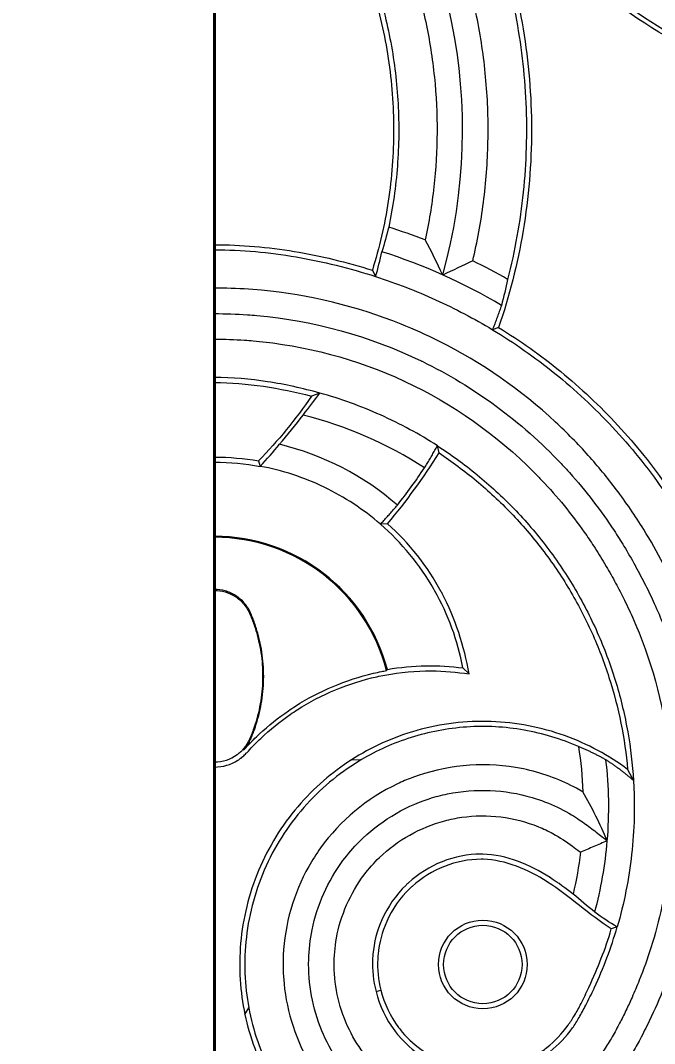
# Model space of a CAD drawing. Header units: millimetres. Extents: x 0 to 2376, y 0 to 1680.
# Drawn here: x 805 to 929.2, y 691.1 to 891.4 of the extents above; entities that cross this region are included whole.
import ezdxf

# ---------------------------------------------------------------- set-up
doc = ezdxf.new("R2010")
doc.units = ezdxf.units.MM
doc.layers.get('0').update_dxf_attribs({"lineweight": 35})
doc.layers.add('Архио', color=252, linetype='Continuous', lineweight=40)
doc.layers.add('Размеры', color=5, linetype='Continuous', lineweight=9)
doc.styles.add('Размер', font='arial.ttf', dxfattribs={"width": 0.8})
doc.dimstyles.new('M 1-1_h36_(M 1-8)', dxfattribs={"dimscale": 2, "dimtxt": 32, "dimasz": 25, "dimexe": 10, "dimexo": 5, "dimgap": 5, "dimtad": 1, "dimdec": 0, "dimtxsty": 'Размер', "dimblk": 'OBLIQUE', "dimcen": 2.5, "dimadec": 0, "dimazin": 0, "dimtfac": 1, "dimtdec": 0, "dimtmove": 0, "dimatfit": 3, "dimfxl": 0, "dimarcsym": 0})

# ---------------------------------------------------------------- blocks, each defined once
blk = doc.blocks.new('_Oblique')
at = {"color": 0, "linetype": 'ByBlock', "lineweight": -2}
blk.add_line((-0.5, -0.5), (0.5, 0.5), dxfattribs=at)
blk = doc.blocks.new('*D58')
at = {"layer": 'Defpoints', "color": 0, "transparency": 16777216}
for p in [(723, 1170), (843, 1170), (843, 630)]:
    blk.add_point(p, dxfattribs=at)
at = {"layer": 'Размеры', "color": 0, "lineweight": -2, "transparency": 16777216}
for p, q in [((833, 1170), (703, 1170)), ((723, 630), (723, 1170)), ((833, 630), (703, 630))]:
    blk.add_line(p, q, dxfattribs=at)
at = {"layer": 'Размеры', "color": 0, "lineweight": -2, "transparency": 16777216, "xscale": 50, "yscale": 50, "zscale": 50}
for p, rotation in [((723, 1170), 90), ((723, 630), 270)]:
    blk.add_blockref('_Oblique', p, dxfattribs=dict(at, rotation=rotation))
at = {"layer": 'Размеры', "color": 0, "transparency": 16777216, "insert": (680.32, 900), "char_height": 64, "attachment_point": 5, "rotation": 90, "style": 'Размер'}
blk.add_mtext('540', dxfattribs=at)

msp = doc.modelspace()

# ---------------------------------------------------------------- linework, layer by layer
at = {"layer": 'Архио'}
msp.add_line((843, 630), (843, 1170), dxfattribs=at)
at = {"layer": 'Размеры', "linetype": 'Continuous', "lineweight": 15}
for p, q in [((873.91, 842.51), (874.56, 841.26)), ((898.65, 831.28), (897.44, 830.85)), ((863.61, 818.44), (862, 817.84)), ((886.97, 806.71), (886.66, 808.11)), ((851.61, 805.17), (851.96, 804.09)), ((876.89, 792.86), (875.49, 792.76)), ((876.7, 764.09), (876.85, 764.32)), ((892.9, 763.44), (891.66, 764.62)), ((848.74, 748.56), (848.71, 748.58)), ((869.85, 746.63), (871.82, 746.67)), ((923.89, 744.75), (925.06, 742.57)), ((921.86, 713.89), (920.7, 713.49)), ((874.63, 701.23), (875.57, 701.53)), ((848.96, 696.75), (849.72, 698.06))]:
    msp.add_line(p, q, dxfattribs=at)
for radius in [8.68, 7.68]:
    msp.add_circle((895.55, 706.54), radius, dxfattribs=at)
for centre, radius, start, end in [((785.46, 870), 106.12, 344.4579, 38.678), ((841.12, 737.41), 114.1, 59.3994, 72.3158), ((841.12, 737.41), 79.1, 57.0602, 75.9355), ((843, 755.38), 54.53, 48.9372, 76.5258), ((843, 755.38), 35.01, 14.7919, 90), ((843, 755.38), 34.81, 14.4891, 90)]:
    msp.add_arc(centre, radius, start, end, dxfattribs=at)
for points, knots in [([(893.58, 844.33), (894.47, 848.07), (895.17, 851.9), (896.17, 859.68), (896.47, 863.63), (896.64, 871.59), (896.52, 875.59), (895.82, 883.59), (895.26, 887.59), (893.7, 895.49), (892.7, 899.4), (890.3, 907.06), (888.89, 910.82), (885.71, 918.11), (883.93, 921.65), (880.04, 928.47), (877.93, 931.75), (875.69, 934.87)], [0, 0, 0, 0, 0.125, 0.125, 0.25, 0.25, 0.375, 0.375, 0.5, 0.5, 0.625, 0.625, 0.75, 0.75, 0.875, 0.875, 1, 1, 1, 1]), ([(866.81, 930.06), (868.88, 927.26), (870.83, 924.32), (874.43, 918.2), (876.08, 915.02), (879.05, 908.46), (880.37, 905.09), (882.64, 898.19), (883.6, 894.67), (885.12, 887.55), (885.68, 883.95), (886.43, 876.72), (886.6, 873.1), (886.57, 865.91), (886.36, 862.34), (885.57, 855.29), (885, 851.82), (884.26, 848.42)], [0, 0, 0, 0, 0.125, 0.125, 0.25, 0.25, 0.375, 0.375, 0.5, 0.5, 0.625, 0.625, 0.75, 0.75, 0.875, 0.875, 1, 1, 1, 1]), ([(897.44, 909.15), (899.31, 903.8), (900.82, 898.24), (903.02, 886.88), (903.71, 881.09), (904.23, 869.43), (904.05, 863.57), (902.85, 851.99), (901.83, 846.27), (900.41, 840.7)], [0, 0, 0, 0, 0.25, 0.25, 0.5, 0.5, 0.75, 0.75, 1, 1, 1, 1]), ([(898.65, 908.72), (900.73, 902.61), (902.35, 896.25), (904.53, 883.26), (905.08, 876.63), (905.08, 863.37), (904.53, 856.74), (902.35, 843.75), (900.73, 837.39), (898.65, 831.28)], [0, 0, 0, 0, 0.25, 0.25, 0.5, 0.5, 0.75, 0.75, 1, 1, 1, 1]), ([(963.58, 875.83), (961.5, 876.26), (950.78, 878.83), (932.54, 886.44), (918.34, 896.88), (912.06, 902.75)], [0, 0, 0, 0, 6.387636, 33.119613, 58.8947, 58.8947, 58.8947, 58.8947]), ([(874.56, 898.74), (875.78, 894.97), (876.77, 891.09), (878.24, 883.17), (878.73, 879.14), (879.17, 871.04), (879.12, 866.97), (878.51, 858.88), (877.94, 854.87), (877.12, 850.94)], [0, 0, 0, 0, 0.25, 0.25, 0.5, 0.5, 0.75, 0.75, 1, 1, 1, 1]), ([(873.91, 897.49), (875.27, 893.11), (876.32, 888.59), (877.73, 879.37), (878.08, 874.69), (878.08, 865.31), (877.73, 860.63), (876.32, 851.41), (875.27, 846.89), (873.91, 842.51)], [0, 0, 0, 0, 0.25, 0.25, 0.5, 0.5, 0.75, 0.75, 1, 1, 1, 1]), ([(843, 847.49), (848.22, 847.49), (853.45, 847.03), (863.81, 845.32), (868.93, 844.06), (873.91, 842.51)], [0, 0, 0, 0, 0.5, 0.5, 1, 1, 1, 1]), ([(843, 846.49), (848.33, 846.49), (853.69, 846.01), (864.26, 844.21), (869.49, 842.89), (874.56, 841.26)], [0, 0, 0, 0, 0.5, 0.5, 1, 1, 1, 1]), ([(874.56, 841.26), (878.55, 839.97), (882.48, 838.45), (890.13, 834.97), (893.85, 833.01), (897.44, 830.85)], [0, 0, 0, 0, 0.5, 0.5, 1, 1, 1, 1]), ([(915.15, 740.33), (914.74, 740.57), (914.16, 740.9), (910.46, 742.86), (906.44, 744.29), (895.72, 746.3), (887.04, 745.43), (873.67, 739.78), (866.49, 733.76), (858.87, 721.86), (856.24, 712.58), (856.57, 698.92), (859.71, 689.41), (867.46, 678.5), (875.77, 672.13), (886.29, 668.26), (894.49, 667.21), (902.79, 667.92), (910.47, 670.17), (917.37, 673.87), (922.23, 677.91), (925.38, 681.31), (927.23, 683.7), (928.65, 685.83), (930.08, 688.22), (932.37, 692.64), (934.88, 698.09), (937.98, 706.28), (941.78, 719.87), (943.27, 736.05), (941.53, 756.42), (937.48, 771.09), (932.59, 781.74), (929.88, 786.97), (926.84, 792.29), (921.96, 799.41), (916.18, 806.44), (905.52, 817.32), (893.02, 825.99), (873.47, 834.81), (859.33, 838.22), (846.86, 838.96), (843.8, 839), (843, 839)], [29.569787, 29.569787, 29.569787, 29.569787, 31.016517, 31.577559, 42.132833, 43.671143, 64.29781, 67.413183, 87.204077, 91.516342, 109.763793, 115.351713, 132.421617, 139.085195, 155.337211, 163.178665, 172.553816, 179.953657, 188.057577, 196.42398, 203.312606, 206.939796, 210.32299, 212.372288, 214.617617, 218.674644, 227.292086, 232.595879, 244.934106, 269.608589, 280.941492, 306.145395, 314.950708, 316.075444, 323.807502, 333.315193, 341.943624, 351.081605, 378.975732, 387.115883, 415.363029, 422.168455, 424.561367, 424.561367, 424.561367, 424.561367]), ([(899.2, 835.62), (899.09, 835.3), (898.87, 834.65), (898.52, 833.7), (898.17, 832.74), (897.81, 831.79), (897.56, 831.16), (897.44, 830.85)], [0, 0, 0, 0, 0.200202, 0.400298, 0.600294, 0.800193, 1, 1, 1, 1]), ([(843, 834), (845.15, 834), (847.91, 833.9), (861.83, 832.8), (873.47, 829.59), (893.79, 819.75), (903.78, 812.38), (915.22, 799.94), (919.36, 794.54), (923.34, 788.25), (924.7, 785.89), (926.1, 783.35), (927.4, 780.9), (929.24, 777.06), (934.15, 765.48), (937.23, 752.11), (938.07, 731.04), (936.08, 716.58), (931.4, 702.73), (928.66, 696.44), (926.48, 692.14), (924.86, 689.18), (923.68, 687.37), (922.35, 685.54), (921.21, 684.15), (919.3, 682.14), (916.68, 679.74), (912.04, 676.51), (905.86, 673.85), (898.8, 672.43), (891.3, 672.45), (883.56, 674.29), (874.69, 678.92), (867.99, 685.59), (862.63, 695.74), (860.95, 704.71), (862.3, 716.37), (865.85, 724.41), (873.73, 733.53), (880.99, 738.02), (892.83, 741.11), (901.03, 740.78), (908.96, 737.98), (912.02, 736.44), (914.79, 734.69), (916.86, 733.16), (918.65, 731.75), (919.67, 730.96), (919.93, 730.76)], [27.493216, 27.493216, 27.493216, 27.493216, 33.941094, 35.785431, 69.373207, 69.569433, 103.556185, 105.965271, 120.296971, 123.916019, 128.283563, 128.472353, 132.610368, 136.600213, 141.249789, 170.325995, 177.292299, 204.491067, 213.688049, 221.08614, 225.050352, 228.173254, 231.189122, 231.521379, 234.971766, 236.553603, 239.857862, 245.602736, 253.462156, 259.913688, 267.123157, 275.805703, 283.588053, 296.958245, 303.615758, 317.872849, 323.74177, 338.696894, 343.608487, 359.840826, 363.562401, 380.300502, 383.733993, 388.736369, 390.561565, 393.569772, 396.438934, 397.423632, 397.423632, 397.423632, 397.423632]), ([(897.44, 830.85), (901.63, 828.32), (905.73, 825.46), (913.62, 819.09), (917.4, 815.58), (924.49, 807.97), (927.8, 803.87), (933.82, 795.18), (936.52, 790.6), (941.24, 781.08), (943.25, 776.14), (946.51, 766.09), (947.77, 760.98), (949.53, 750.72), (950.03, 745.59), (950.32, 735.46), (950.11, 730.46), (949.58, 725.59)], [0, 0, 0, 0, 0.125, 0.125, 0.25, 0.25, 0.375, 0.375, 0.5, 0.5, 0.625, 0.625, 0.75, 0.75, 0.875, 0.875, 1, 1, 1, 1]), ([(898.65, 831.28), (902.81, 828.73), (906.89, 825.85), (914.72, 819.44), (918.48, 815.92), (925.52, 808.3), (928.8, 804.2), (934.78, 795.52), (937.47, 790.95), (942.16, 781.45), (944.16, 776.54), (947.43, 766.52), (948.69, 761.42), (950.47, 751.2), (950.99, 746.08), (951.32, 735.97), (951.14, 730.98), (950.64, 726.12)], [0, 0, 0, 0, 0.125, 0.125, 0.25, 0.25, 0.375, 0.375, 0.5, 0.5, 0.625, 0.625, 0.75, 0.75, 0.875, 0.875, 1, 1, 1, 1]), ([(843, 829), (844.97, 829), (847.5, 828.91), (860.24, 827.93), (870.9, 825.1), (889.63, 816.37), (898.89, 809.83), (909.66, 798.73), (913.6, 793.91), (917.42, 788.28), (918.73, 786.16), (920.09, 783.88), (921.34, 781.68), (923.15, 778.22), (928.07, 767.82), (931.43, 755.74), (933.21, 736.53), (932.16, 723.22), (928.73, 710.3), (926.61, 704.4), (924.89, 700.33), (923.6, 697.53), (922.71, 695.77), (921.75, 693.93), (920.97, 692.49), (919.65, 690.32), (917.75, 687.69), (914.15, 683.97), (909.02, 680.55), (902.85, 678.21), (896.07, 677.2), (888.82, 677.95), (880.24, 681.17), (873.59, 686.74), (867.97, 695.61), (866.07, 703.77), (866.94, 714.48), (870.2, 721.87), (877.49, 730.15), (884.32, 733.98), (895.3, 736.23), (902.79, 735.3), (909.74, 732.02), (912.36, 730.3), (914.09, 728.98), (914.6, 728.58), (914.68, 728.53)], [27.480247, 27.480247, 27.480247, 27.480247, 33.941094, 35.785431, 69.373207, 69.569433, 103.556185, 105.965271, 120.296971, 123.916019, 128.283563, 128.472353, 132.610368, 136.600213, 141.249789, 170.325995, 177.292299, 204.491067, 213.688049, 221.08614, 225.050352, 228.173254, 231.189122, 231.521379, 234.971766, 236.553603, 239.857862, 245.602736, 253.462156, 259.913688, 267.123157, 275.805703, 283.588053, 296.958245, 303.615758, 317.872849, 323.74177, 338.696894, 343.608487, 359.840826, 363.562401, 380.300502, 383.733993, 388.736369, 390.561565, 390.868921, 390.868921, 390.868921, 390.868921]), ([(863.61, 818.44), (860.27, 819.37), (856.85, 820.14), (849.95, 821.19), (846.47, 821.49), (843, 821.49)], [0, 0, 0, 0, 0.5, 0.5, 1, 1, 1, 1]), ([(843, 820.49), (846.2, 820.49), (849.4, 820.23), (855.76, 819.31), (858.91, 818.64), (862, 817.84)], [0, 0, 0, 0, 0.5, 0.5, 1, 1, 1, 1]), ([(886.66, 808.11), (883.12, 810.39), (879.39, 812.42), (871.66, 815.88), (867.67, 817.32), (863.61, 818.44)], [0, 0, 0, 0, 0.5, 0.5, 1, 1, 1, 1]), ([(884.13, 803.79), (884.3, 804.07), (884.65, 804.64), (885.16, 805.49), (885.66, 806.36), (886.17, 807.23), (886.5, 807.82), (886.66, 808.11)], [0, 0, 0, 0, 0.198017, 0.397044, 0.597063, 0.798055, 1, 1, 1, 1]), ([(886.66, 808.11), (889.32, 806.4), (891.92, 804.51), (896.93, 800.4), (899.35, 798.18), (903.93, 793.43), (906.1, 790.91), (910.13, 785.59), (911.99, 782.81), (915.37, 777.04), (916.89, 774.05), (919.55, 767.94), (920.7, 764.81), (922.6, 758.5), (923.36, 755.3), (924.49, 748.92), (924.86, 745.73), (925.06, 742.57)], [0, 0, 0, 0, 0.125, 0.125, 0.25, 0.25, 0.375, 0.375, 0.5, 0.5, 0.625, 0.625, 0.75, 0.75, 0.875, 0.875, 1, 1, 1, 1]), ([(886.97, 806.71), (889.48, 805.05), (891.93, 803.24), (896.65, 799.31), (898.92, 797.19), (903.24, 792.69), (905.29, 790.3), (909.11, 785.29), (910.89, 782.66), (914.12, 777.23), (915.59, 774.42), (918.18, 768.67), (919.3, 765.74), (921.21, 759.79), (921.99, 756.79), (923.2, 750.76), (923.63, 747.75), (923.89, 744.75)], [0, 0, 0, 0, 0.125, 0.125, 0.25, 0.25, 0.375, 0.375, 0.5, 0.5, 0.625, 0.625, 0.75, 0.75, 0.875, 0.875, 1, 1, 1, 1]), ([(875.49, 792.76), (873.85, 794.19), (872.1, 795.52), (868.41, 797.95), (866.48, 799.04), (862.49, 800.97), (860.43, 801.79), (856.23, 803.16), (854.1, 803.7), (851.96, 804.09)], [0, 0, 0, 0, 0.25, 0.25, 0.5, 0.5, 0.75, 0.75, 1, 1, 1, 1]), ([(875.49, 792.76), (875.72, 793.01), (876.18, 793.5), (876.85, 794.25), (877.52, 794.99), (878.17, 795.74), (878.6, 796.24), (878.82, 796.49)], [0, 0, 0, 0, 0.202014, 0.402987, 0.602953, 0.801946, 1, 1, 1, 1]), ([(891.66, 764.62), (890.65, 769.92), (888.73, 775.17), (883.27, 784.74), (879.65, 789.14), (875.49, 792.76)], [0, 0, 0, 0, 16.723612, 17.064784, 34.129568, 34.129568, 34.129568, 34.129568]), ([(892.9, 763.44), (891.86, 768.92), (890.13, 774.4), (884.8, 784.43), (881.11, 789.04), (876.89, 792.86)], [0, 0, 0, 0, 16.723612, 17.064784, 34.129568, 34.129568, 34.129568, 34.129568]), ([(848.74, 748.56), (849.23, 749.11), (849.64, 749.72), (849.99, 750.46), (850.03, 750.55), (850.09, 750.67), (850.11, 750.72), (850.14, 750.81), (850.24, 751.03), (850.33, 751.25), (850.54, 751.78), (850.68, 752.14), (851.33, 753.96), (851.75, 755.48), (852.36, 758.58), (852.55, 760.16), (852.67, 763.34), (852.61, 764.94), (852.25, 768.1), (851.95, 769.66), (851.34, 771.92), (851.1, 772.67), (850.71, 773.76), (850.51, 774.3), (850.26, 774.92), (850.13, 775.21), (850.09, 775.32), (850.07, 775.36), (850.06, 775.38), (850.03, 775.44), (850.02, 775.48), (849.71, 776.15), (849.32, 776.77), (848.35, 777.88), (847.78, 778.38), (846.51, 779.19), (845.82, 779.5), (844.41, 779.9), (843.69, 780), (843, 780)], [0, 0, 0, 0, 0.0625, 0.0625, 0.070312, 0.070312, 0.074219, 0.074219, 0.078125, 0.09375, 0.09375, 0.125, 0.125, 0.25, 0.25, 0.375, 0.375, 0.5, 0.5, 0.625, 0.625, 0.6875, 0.6875, 0.71875, 0.734375, 0.742188, 0.744141, 0.744141, 0.746094, 0.746094, 0.75, 0.75, 0.8125, 0.8125, 0.875, 0.875, 0.9375, 0.9375, 1, 1, 1, 1]), ([(843, 779.8), (843.67, 779.8), (844.38, 779.7), (845.76, 779.31), (846.43, 779.01), (847.67, 778.21), (848.23, 777.73), (849.16, 776.63), (849.54, 776.03), (849.84, 775.38), (849.86, 775.34), (849.89, 775.26), (849.91, 775.22), (849.97, 775.08), (850.08, 774.82), (850.33, 774.2), (850.54, 773.66), (850.92, 772.57), (851.15, 771.83), (851.77, 769.57), (852.07, 768.02), (852.42, 764.87), (852.47, 763.28), (852.34, 760.11), (852.15, 758.53), (851.54, 755.44), (851.11, 753.93), (850.46, 752.12), (850.32, 751.77), (850.11, 751.23), (850.01, 751.01), (849.92, 750.79), (849.88, 750.71), (849.87, 750.67), (849.81, 750.55), (849.77, 750.47), (849.58, 750.07), (849.39, 749.76), (849.09, 749.31), (848.99, 749.17), (848.82, 748.96), (848.76, 748.89), (848.65, 748.76), (848.59, 748.69), (848.53, 748.62)], [0, 0, 0, 0, 0.0625, 0.0625, 0.125, 0.125, 0.1875, 0.1875, 0.25, 0.25, 0.253906, 0.253906, 0.257812, 0.257812, 0.265625, 0.28125, 0.3125, 0.3125, 0.375, 0.375, 0.5, 0.5, 0.625, 0.625, 0.75, 0.75, 0.875, 0.875, 0.90625, 0.90625, 0.921875, 0.925781, 0.925781, 0.929687, 0.929687, 0.9375, 0.9375, 0.96875, 0.96875, 0.984375, 0.984375, 0.992187, 0.992187, 1, 1, 1, 1]), ([(843, 745.2), (843, 745.2), (844.62, 745.2), (846.48, 745.74), (848.13, 746.91), (848.67, 747.36), (849.06, 747.73), (849.7, 748.39), (850.23, 749), (851.12, 749.93), (853.43, 752.17), (856.22, 754.44), (863.45, 759.26), (869.78, 761.87), (878.84, 763.73), (884.92, 764.3), (890.44, 763.77), (892.9, 763.44)], [55.32499, 55.32499, 55.32499, 55.32499, 55.325431, 60.177234, 60.922583, 61.377453, 62.301018, 62.506103, 64.140445, 64.727792, 66.366867, 73.80847, 75.462672, 92.435428, 94.052401, 103.208025, 110.650872, 110.650872, 110.650872, 110.650872]), ([(848.74, 748.56), (848.83, 748.65), (848.96, 748.79), (849.45, 749.33), (849.99, 749.91), (850.88, 750.81), (853.16, 753), (855.91, 755.2), (863.03, 759.91), (869.22, 762.51), (875.51, 763.87), (876.36, 764.03), (876.7, 764.09)], [61.923588, 61.923588, 61.923588, 61.923588, 62.301018, 62.506103, 64.140445, 64.727792, 66.366867, 73.80847, 75.462672, 92.435428, 94.052401, 95.096787, 95.096787, 95.096787, 95.096787]), ([(876.85, 764.32), (879.34, 764.75), (884.29, 765.21), (889.26, 764.93), (891.66, 764.62)], [95.434098, 95.434098, 95.434098, 95.434098, 103.208025, 110.650872, 110.650872, 110.650872, 110.650872]), ([(923.89, 744.75), (922.08, 746.1), (920.14, 747.34), (916.01, 749.57), (913.83, 750.54), (909.29, 752.17), (906.92, 752.82), (902.1, 753.75), (899.64, 754.03), (894.69, 754.2), (892.22, 754.09), (887.34, 753.5), (884.94, 753.02), (880.29, 751.71), (878.05, 750.89), (873.77, 748.95), (871.75, 747.85), (869.85, 746.63)], [0, 0, 0, 0, 0.125, 0.125, 0.25, 0.25, 0.375, 0.375, 0.5, 0.5, 0.625, 0.625, 0.75, 0.75, 0.875, 0.875, 1, 1, 1, 1]), ([(914.27, 749.2), (912.59, 749.94), (910.85, 750.59), (907.29, 751.67), (905.47, 752.11), (901.76, 752.76), (899.89, 752.98), (896.12, 753.18), (894.24, 753.17), (890.5, 752.91), (888.64, 752.67), (885, 751.98), (883.22, 751.53), (879.76, 750.44), (878.08, 749.79), (874.84, 748.35), (873.29, 747.54), (871.82, 746.67)], [0, 0, 0, 0, 0.125, 0.125, 0.25, 0.25, 0.375, 0.375, 0.5, 0.5, 0.625, 0.625, 0.75, 0.75, 0.875, 0.875, 1, 1, 1, 1]), ([(843, 746.2), (843, 746.2), (844.58, 746.2), (846.4, 746.79), (847.93, 748.04), (848.29, 748.37), (848.46, 748.55), (848.53, 748.62)], [55.325403, 55.325403, 55.325403, 55.325403, 55.325431, 60.177234, 60.922583, 61.377453, 61.679285, 61.679285, 61.679285, 61.679285]), ([(848.53, 748.62), (848.56, 748.62), (848.62, 748.6), (848.68, 748.59), (848.71, 748.58)], [0, 0, 0, 0, 0.488552, 1, 1, 1, 1]), ([(919.67, 746.61), (919.48, 746.72), (919.08, 746.94), (918.49, 747.26), (917.89, 747.56), (917.3, 747.86), (916.69, 748.15), (916.09, 748.43), (915.48, 748.69), (914.88, 748.95), (914.47, 749.12), (914.27, 749.2)], [0, 0, 0, 0, 0.110565, 0.221272, 0.332118, 0.443101, 0.554219, 0.665469, 0.77685, 0.888361, 1, 1, 1, 1]), ([(869.85, 746.63), (867.95, 745.42), (866.1, 744.04), (862.56, 740.97), (860.87, 739.27), (857.74, 735.6), (856.3, 733.62), (853.72, 729.43), (852.59, 727.23), (850.68, 722.67), (849.9, 720.31), (848.73, 715.54), (848.33, 713.12), (847.91, 708.32), (847.88, 705.92), (848.18, 701.25), (848.5, 698.96), (848.96, 696.75)], [0, 0, 0, 0, 0.125, 0.125, 0.25, 0.25, 0.375, 0.375, 0.5, 0.5, 0.625, 0.625, 0.75, 0.75, 0.875, 0.875, 1, 1, 1, 1]), ([(871.82, 746.67), (869.9, 745.54), (868.03, 744.24), (864.42, 741.33), (862.7, 739.71), (859.48, 736.18), (857.99, 734.27), (855.31, 730.22), (854.12, 728.07), (852.1, 723.62), (851.27, 721.31), (849.97, 716.63), (849.51, 714.25), (848.97, 709.5), (848.88, 707.14), (849.06, 702.51), (849.32, 700.25), (849.72, 698.06)], [0, 0, 0, 0, 0.125, 0.125, 0.25, 0.25, 0.375, 0.375, 0.5, 0.5, 0.625, 0.625, 0.75, 0.75, 0.875, 0.875, 1, 1, 1, 1]), ([(925.06, 742.57), (924.89, 742.72), (924.54, 743.02), (924.02, 743.45), (923.49, 743.88), (922.96, 744.29), (922.42, 744.7), (921.88, 745.1), (921.33, 745.49), (920.78, 745.87), (920.23, 746.25), (919.86, 746.49), (919.67, 746.61)], [0, 0, 0, 0, 0.099264, 0.198664, 0.29821, 0.397913, 0.497781, 0.597827, 0.69806, 0.798492, 0.899135, 1, 1, 1, 1]), ([(919.93, 730.76), (920.16, 733.4), (920.24, 736.05), (920.16, 741.34), (919.98, 743.99), (919.67, 746.61)], [0, 0, 0, 0, 0.5, 0.5, 1, 1, 1, 1]), ([(925.06, 742.57), (925.13, 741.37), (925.18, 740.16), (925.22, 737.75), (925.22, 736.54), (925.13, 732.91), (924.96, 730.5), (924.43, 725.7), (924.06, 723.31), (923.11, 718.57), (922.54, 716.21), (921.86, 713.89)], [0, 0, 0, 0, 0.125, 0.125, 0.25, 0.25, 0.5, 0.5, 0.75, 0.75, 1, 1, 1, 1]), ([(919.93, 730.76), (919.21, 732.39), (918.47, 734.01), (916.89, 737.22), (916.05, 738.79), (915.15, 740.33)], [0, 0, 0, 0, 0.5, 0.5, 1, 1, 1, 1]), ([(919.93, 730.76), (919.06, 730.39), (918.18, 730.01), (916.43, 729.26), (915.56, 728.88), (914.68, 728.53)], [0, 0, 0, 0, 0.5, 0.5, 1, 1, 1, 1]), ([(913.22, 720.34), (911.78, 721.45), (910.32, 722.53), (908.78, 723.51), (908.76, 723.53), (908.73, 723.54), (908.71, 723.56), (904.69, 726.11), (900.06, 728.07), (890.19, 728.22), (884.62, 725.97), (878.64, 720.33), (875.56, 715.86), (874.15, 710.58), (873.82, 705.8), (874.09, 703.32), (874.63, 701.23)], [87.015367, 87.015367, 87.015367, 87.015367, 92.467804, 92.467804, 92.467804, 92.553068, 92.553068, 92.553068, 106.764903, 107.149651, 122.740503, 123.392442, 131.678814, 138.701151, 139.616419, 146.09869, 146.09869, 146.09869, 146.09869]), ([(920.7, 713.49), (916.34, 716.28), (912.6, 719.88), (908.24, 722.69), (908.21, 722.7), (908.19, 722.71), (908.17, 722.73), (904.34, 725.17), (899.92, 727.05), (890.51, 727.24), (885.18, 725.08), (879.45, 719.74), (876.52, 715.52), (875.17, 710.47), (874.82, 705.9), (875.06, 703.53), (875.57, 701.53)], [87.015367, 87.015367, 87.015367, 87.015367, 103.252569, 103.252569, 103.252569, 103.337834, 103.337834, 103.337834, 117.549668, 117.934416, 133.525268, 134.177207, 142.463579, 149.485916, 150.401184, 156.883456, 156.883456, 156.883456, 156.883456]), ([(874.63, 701.23), (875.33, 698.47), (876.75, 695.47), (881.3, 689.78), (885.91, 686.7), (893.56, 684.82), (899.79, 684.97), (905.49, 687.22), (909.81, 690.19), (912.44, 692.97), (914.48, 696.22), (915.86, 698.82), (916.84, 700.8), (919.17, 705.8), (920.68, 709.83), (921.86, 713.89)], [16.237202, 16.237202, 16.237202, 16.237202, 24.790326, 25.993651, 38.079916, 40.710227, 49.629964, 56.404947, 58.922919, 65.29634, 67.714514, 70.463325, 74.145463, 74.312117, 87.015367, 87.015367, 87.015367, 87.015367]), ([(875.57, 701.53), (876.24, 698.9), (877.59, 696.04), (881.91, 690.6), (886.31, 687.68), (893.58, 685.81), (899.52, 685.95), (905.01, 688.11), (909.12, 690.91), (911.56, 693.58), (913.59, 696.65), (914.95, 699.12), (915.84, 701.02), (918.02, 705.81), (919.59, 709.59), (920.7, 713.49)], [16.237202, 16.237202, 16.237202, 16.237202, 24.790326, 25.993651, 38.079916, 40.710227, 49.629964, 56.404947, 58.922919, 65.29634, 67.714514, 70.463325, 74.145463, 74.312117, 87.015367, 87.015367, 87.015367, 87.015367]), ([(849.72, 698.06), (850.13, 695.87), (850.7, 693.66), (852.21, 689.28), (853.13, 687.11), (855.35, 682.88), (856.63, 680.82), (859.52, 676.91), (861.13, 675.06), (864.62, 671.63), (866.5, 670.06), (870.46, 667.24), (872.54, 665.99), (876.81, 663.85), (879, 662.96), (883.4, 661.54), (885.62, 661.01), (887.82, 660.64)], [0, 0, 0, 0, 0.125, 0.125, 0.25, 0.25, 0.375, 0.375, 0.5, 0.5, 0.625, 0.625, 0.75, 0.75, 0.875, 0.875, 1, 1, 1, 1]), ([(848.96, 696.75), (849.43, 694.55), (850.06, 692.33), (851.68, 687.93), (852.67, 685.75), (855, 681.52), (856.33, 679.47), (859.34, 675.58), (861, 673.74), (864.59, 670.34), (866.51, 668.78), (870.56, 665.99), (872.68, 664.77), (877.03, 662.67), (879.26, 661.8), (883.74, 660.42), (885.99, 659.91), (888.22, 659.56)], [0, 0, 0, 0, 0.125, 0.125, 0.25, 0.25, 0.375, 0.375, 0.5, 0.5, 0.625, 0.625, 0.75, 0.75, 0.875, 0.875, 1, 1, 1, 1])]:
    msp.add_open_spline(points, degree=3, knots=knots, dxfattribs=at)
for points in [[(913.4, 902.87), (919.11, 897.53), (925.43, 892.83), (932.19, 888.9)], [(877.12, 850.94), (876.72, 849.32), (876.27, 847.71), (875.78, 846.12)], [(884.26, 848.42), (881.9, 849.34), (879.52, 850.17), (877.12, 850.94)], [(887.7, 841.56), (886.62, 843.88), (885.47, 846.17), (884.26, 848.42)], [(874.56, 841.26), (875.01, 842.86), (875.42, 844.48), (875.78, 846.12)], [(893.58, 844.33), (891.63, 843.41), (889.67, 842.49), (887.7, 841.56)], [(900.41, 840.7), (898.18, 841.98), (895.9, 843.19), (893.58, 844.33)], [(900.41, 840.7), (900.04, 838.99), (899.64, 837.3), (899.2, 835.62)], [(862, 817.84), (858.93, 813.33), (855.44, 809.07), (851.61, 805.17)], [(860.34, 814.14), (861.48, 815.55), (862.57, 816.99), (863.61, 818.44)], [(855.71, 808.41), (857.33, 810.26), (858.87, 812.17), (860.34, 814.14)], [(851.96, 804.09), (853.26, 805.5), (854.51, 806.94), (855.71, 808.41)], [(843, 805.91), (845.89, 805.91), (848.78, 805.66), (851.61, 805.17)], [(876.89, 792.86), (880.57, 797.22), (883.95, 801.87), (886.97, 806.71)], [(843, 804.91), (846.01, 804.91), (849.02, 804.63), (851.96, 804.09)], [(878.82, 796.49), (880.68, 798.86), (882.45, 801.29), (884.13, 803.79)], [(914.27, 749.2), (914.74, 746.27), (915.04, 743.3), (915.15, 740.33)], [(917.47, 716.77), (918.7, 721.3), (919.53, 726), (919.93, 730.76)], [(914.68, 728.53), (914.35, 725.77), (913.86, 723.04), (913.22, 720.34)], [(917.47, 716.77), (916.05, 717.94), (914.65, 719.16), (913.22, 720.34)], [(921.86, 713.89), (920.36, 714.77), (918.91, 715.75), (917.47, 716.77)]]:
    msp.add_open_spline(points, degree=3, dxfattribs=at)

# ---------------------------------------------------------------- dimensions: what is measured, and where the dimension line sits
at = {"layer": 'Размеры'}
dim = msp.add_linear_dim(base=(723, 1170), p1=(843, 630), p2=(843, 1170), angle=90, dimstyle='M 1-1_h36_(M 1-8)', dxfattribs=at)
dim.commit()
dim.dimension.update_dxf_attribs({"geometry": '*D58', "text_midpoint": (680.32, 900)})

doc.saveas('drawing.dxf')
